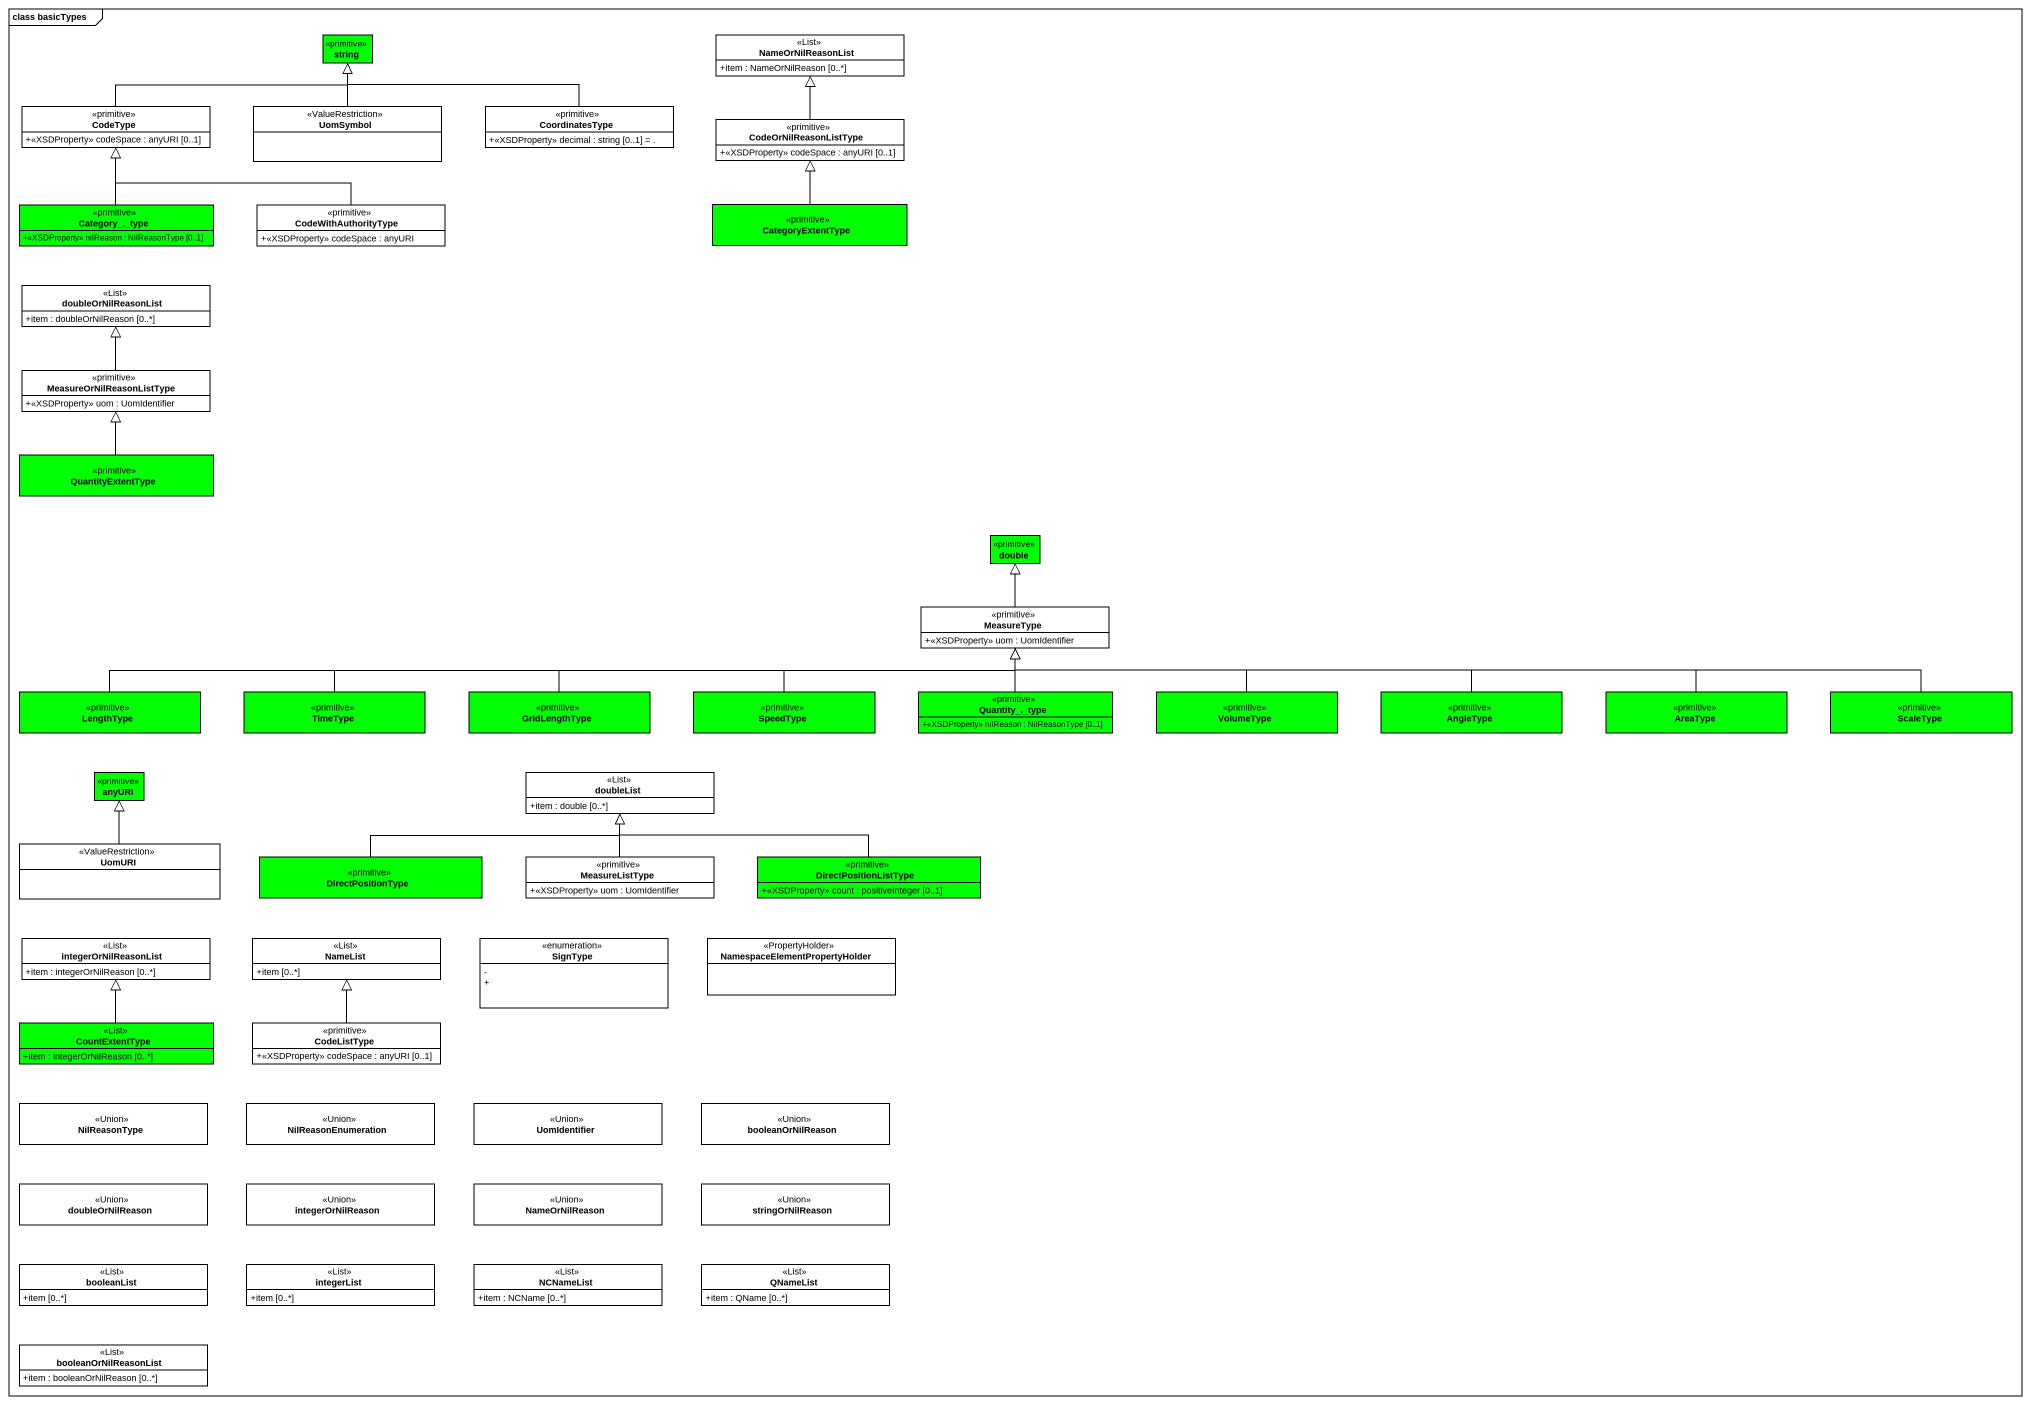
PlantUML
@startuml
mainframe class basicTypes
hide circle
hide empty members
skinparam classAttributeIconSize 0
class string <<primitive>> #00FF00
class NameOrNilReasonList <<List>> {
  +item : NameOrNilReason [0..*]
}
class CodeType <<primitive>> {
  +<<XSDProperty>> codeSpace : anyURI [0..1]
}
class UomSymbol <<ValueRestriction>>
class CoordinatesType <<primitive>> {
  +<<XSDProperty>> decimal : string [0..1] = .
}
class CodeOrNilReasonListType <<primitive>> {
  +<<XSDProperty>> codeSpace : anyURI [0..1]
}
class "Category_._type" as Category_type <<primitive>> #00FF00 {
  +<<XSDProperty>> nilReason : NilReasonType [0..1]
}
class CodeWithAuthorityType <<primitive>> {
  +<<XSDProperty>> codeSpace : anyURI
}
class CategoryExtentType <<primitive>> #00FF00
class doubleOrNilReasonList <<List>> {
  +item : doubleOrNilReason [0..*]
}
class MeasureOrNilReasonListType <<primitive>> {
  +<<XSDProperty>> uom : UomIdentifier
}
class QuantityExtentType <<primitive>> #00FF00
class double <<primitive>> #00FF00
class MeasureType <<primitive>> {
  +<<XSDProperty>> uom : UomIdentifier
}
class LengthType <<primitive>> #00FF00
class TimeType <<primitive>> #00FF00
class GridLengthType <<primitive>> #00FF00
class SpeedType <<primitive>> #00FF00
class "Quantity_._type" as Quantity_type <<primitive>> #00FF00 {
  +<<XSDProperty>> nilReason : NilReasonType [0..1]
}
class VolumeType <<primitive>> #00FF00
class AngleType <<primitive>> #00FF00
class AreaType <<primitive>> #00FF00
class ScaleType <<primitive>> #00FF00
class anyURI <<primitive>> #00FF00
class doubleList <<List>> {
  +item : double [0..*]
}
class UomURI <<ValueRestriction>>
class DirectPositionType <<primitive>> #00FF00
class MeasureListType <<primitive>> {
  +<<XSDProperty>> uom : UomIdentifier
}
class DirectPositionListType <<primitive>> #00FF00 {
  +<<XSDProperty>> count : positiveInteger [0..1]
}
class integerOrNilReasonList <<List>> {
  +item : integerOrNilReason [0..*]
}
class NameList <<List>> {
  +item [0..*]
}
enum SignType {
  -
  +
}
class "NamespaceElementPropertyHolder" as NamespaceElementPropertyHold <<PropertyHolder>>
class CountExtentType <<List>> #00FF00 {
  +item : integerOrNilReason [0..*]
}
class CodeListType <<primitive>> {
  +<<XSDProperty>> codeSpace : anyURI [0..1]
}
class NilReasonType <<Union>>
class NilReasonEnumeration <<Union>>
class UomIdentifier <<Union>>
class booleanOrNilReason <<Union>>
class doubleOrNilReason <<Union>>
class integerOrNilReason <<Union>>
class NameOrNilReason <<Union>>
class stringOrNilReason <<Union>>
class booleanList <<List>> {
  +item [0..*]
}
class integerList <<List>> {
  +item [0..*]
}
class NCNameList <<List>> {
  +item : NCName [0..*]
}
class QNameList <<List>> {
  +item : QName [0..*]
}
class booleanOrNilReasonList <<List>> {
  +item : booleanOrNilReason [0..*]
}
CodeType -right-|> string
UomSymbol -up-|> string
CoordinatesType -left-|> string
CodeOrNilReasonListType -up-|> NameOrNilReasonList
Category_type -up-|> CodeType
CodeWithAuthorityType -left-|> CodeType
CategoryExtentType -up-|> CodeOrNilReasonListType
MeasureOrNilReasonListType -up-|> doubleOrNilReasonList
QuantityExtentType -up-|> MeasureOrNilReasonListType
MeasureType -up-|> double
LengthType -right-|> MeasureType
TimeType -right-|> MeasureType
GridLengthType -right-|> MeasureType
SpeedType -right-|> MeasureType
Quantity_type -up-|> MeasureType
VolumeType -left-|> MeasureType
AngleType -left-|> MeasureType
AreaType -left-|> MeasureType
ScaleType -left-|> MeasureType
UomURI -up-|> anyURI
DirectPositionType -right-|> doubleList
MeasureListType -up-|> doubleList
DirectPositionListType -left-|> doubleList
CountExtentType -up-|> integerOrNilReasonList
CodeListType -up-|> NameList
@enduml
